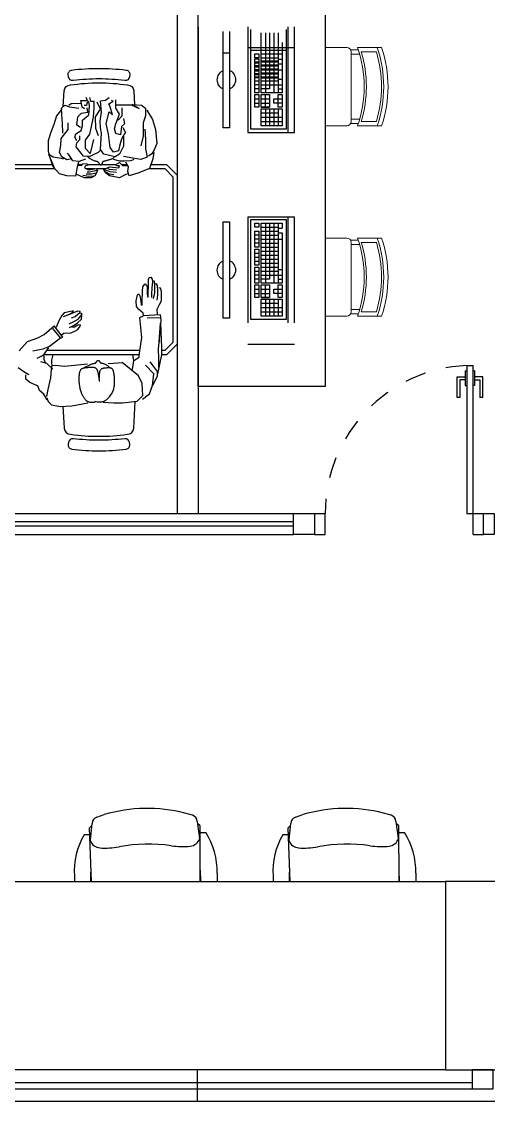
# Model space of a CAD drawing. Header units: millimetres. Extents: x 7034 to 7235, y -465 to -378.
# Drawn here: x 7044.35 to 7046.56, y -393.23 to -388.12 of the extents above; entities that cross this region are included whole.
import ezdxf

# ---------------------------------------------------------------- set-up
doc = ezdxf.new("R2010")
doc.units = ezdxf.units.MM
doc.header["$LTSCALE"] = 0.005
doc.linetypes.add('CONTINUO', pattern=[0])
doc.linetypes.add('DASHED', pattern=[19.05, 12.7, -6.35])
doc.layers.get('0').update_dxf_attribs({"linetype": 'CONTINUO'})
doc.layers.add('0-LAYOUT', color=250, linetype='Continuous', lineweight=25)
for name, color, linetype in [('A-05', 5, 'Continuous'), ('ARQ-PEITORIAL', 4, 'Continuous'), ('ARQ_ESQUADRIA', 5, 'Continuous'), ('ARQ_JANELAALTA', 150, 'DASHED'), ('ARQ_MOBILIARIO 2', 252, 'Continuous'), ('JANELA', 10, 'Continuous')]:
    doc.layers.add(name, color=color, linetype=linetype)

# ---------------------------------------------------------------- blocks, each defined once
blk = doc.blocks.new('vafres')
at = {"lineweight": 13, "ltscale": 0.2}
for p, q in [((2157.847, 914.6481), (2157.847, 914.5352)), ((2157.8675, 914.5521), (2157.8675, 914.6239)), ((2158.1958, 914.5521), (2158.1958, 914.6239)), ((2158.2163, 914.6481), (2158.2163, 914.5352)), ((2157.8573, 914.5386), (2157.8573, 914.5017)), ((2157.8778, 914.5044), (2157.8778, 914.5455)), ((2158.1856, 914.5044), (2158.1856, 914.5448)), ((2158.2061, 914.5386), (2158.2061, 914.5017)), ((2157.847, 914.4839), (2157.847, 914.3813)), ((2158.1958, 914.5044), (2157.8675, 914.5044)), ((2158.2163, 914.4839), (2158.2163, 914.3813))]:
    blk.add_line(p, q, dxfattribs=at)
for centre, radius, start, end in [((2158.0317, 914.1094), 0.5694, 71.0753, 108.9246), ((2158.0317, 914.0889), 0.5694, 71.0753, 108.9246), ((2158.0317, 914.0787), 0.5694, 73.2016, 106.7984), ((2158.0317, 914.0787), 0.5694, 73.2016, 106.7984), ((2158.0317, 913.9966), 0.5694, 71.0753, 108.9246), ((2158.0317, 914.0069), 0.5694, 73.2016, 106.7984), ((2157.8675, 914.4839), 0.0205, 90, 180), ((2158.1958, 914.4839), 0.0205, 360, 90)]:
    blk.add_arc(centre, radius, start, end, dxfattribs=at)

msp = doc.modelspace()

# ---------------------------------------------------------------- linework, layer by layer
at = {"layer": '0-LAYOUT'}
for p, q in [((7045.4243, -388.1463), (7045.4243, -388.6463)), ((7045.6143, -388.6463), (7045.6143, -388.1463)), ((7045.6443, -388.6463), (7045.6443, -388.1463)), ((7045.3072, -388.6238), (7045.3072, -388.1686)), ((7045.3372, -388.1686), (7045.3372, -388.6238)), ((7045.437, -388.159), (7045.437, -388.629)), ((7045.487, -388.459), (7045.487, -388.174)), ((7045.507, -388.174), (7045.507, -388.459)), ((7045.527, -388.174), (7045.527, -388.44)), ((7045.547, -388.174), (7045.547, -388.459)), ((7045.567, -388.174), (7045.567, -388.459)), ((7045.607, -388.629), (7045.607, -388.159)), ((7045.6143, -388.2463), (7045.4243, -388.2463)), ((7045.587, -388.2209), (7045.587, -388.459)), ((7045.6443, -388.2463), (7045.6143, -388.2463)), ((7045.3072, -388.2686), (7045.3372, -388.2686)), ((7045.607, -388.259), (7045.437, -388.259)), ((7045.457, -388.293), (7045.457, -388.274)), ((7045.457, -388.274), (7045.477, -388.274)), ((7045.477, -388.293), (7045.457, -388.293)), ((7045.457, -388.3731), (7045.457, -388.2971)), ((7045.457, -388.2971), (7045.477, -388.2971)), ((7045.477, -388.274), (7045.477, -388.293)), ((7045.477, -388.2971), (7045.477, -388.3731)), ((7045.487, -388.274), (7045.587, -388.274)), ((7045.487, -388.293), (7045.567, -388.293)), ((7045.487, -388.307), (7045.567, -388.307)), ((7045.567, -388.2985), (7045.587, -388.2985)), ((7045.587, -388.274), (7045.587, -388.2985)), ((7045.457, -388.388), (7045.457, -388.312)), ((7045.457, -388.312), (7045.477, -388.312)), ((7045.457, -388.3161), (7045.477, -388.3161)), ((7045.477, -388.331), (7045.457, -388.331)), ((7045.457, -388.3351), (7045.477, -388.3351)), ((7045.477, -388.35), (7045.457, -388.35)), ((7045.457, -388.3541), (7045.477, -388.3541)), ((7045.477, -388.312), (7045.477, -388.388)), ((7045.487, -388.312), (7045.567, -388.312)), ((7045.487, -388.326), (7045.567, -388.326)), ((7045.487, -388.331), (7045.567, -388.331)), ((7045.487, -388.345), (7045.567, -388.345)), ((7045.487, -388.35), (7045.587, -388.35)), ((7045.567, -388.3209), (7045.587, -388.3209)), ((7045.477, -388.369), (7045.457, -388.369)), ((7045.477, -388.3731), (7045.457, -388.3731)), ((7045.457, -388.459), (7045.457, -388.383)), ((7045.457, -388.383), (7045.477, -388.383)), ((7045.477, -388.388), (7045.457, -388.388)), ((7045.457, -388.402), (7045.477, -388.402)), ((7045.477, -388.383), (7045.477, -388.459)), ((7045.487, -388.364), (7045.567, -388.364)), ((7045.487, -388.369), (7045.567, -388.369)), ((7045.487, -388.383), (7045.567, -388.383)), ((7045.487, -388.388), (7045.567, -388.388)), ((7045.487, -388.402), (7045.567, -388.402)), ((7045.567, -388.3939), (7045.587, -388.3939)), ((7045.477, -388.421), (7045.457, -388.421)), ((7045.477, -388.44), (7045.457, -388.44)), ((7045.477, -388.459), (7045.457, -388.459)), ((7045.487, -388.421), (7045.587, -388.421)), ((7045.527, -388.44), (7045.487, -388.44)), ((7045.587, -388.459), (7045.487, -388.459)), ((7045.567, -388.44), (7045.587, -388.44)), ((7045.457, -388.5265), (7045.457, -388.4665)), ((7045.457, -388.4665), (7045.477, -388.4665)), ((7045.457, -388.4865), (7045.477, -388.4865)), ((7045.457, -388.5065), (7045.477, -388.5065)), ((7045.477, -388.4665), (7045.477, -388.5265)), ((7045.487, -388.5265), (7045.487, -388.4665)), ((7045.487, -388.4665), (7045.527, -388.4665)), ((7045.487, -388.4865), (7045.527, -388.4865)), ((7045.487, -388.5065), (7045.527, -388.5065)), ((7045.507, -388.5265), (7045.507, -388.4665)), ((7045.527, -388.4665), (7045.527, -388.5265)), ((7045.547, -388.5065), (7045.547, -388.4865)), ((7045.547, -388.4865), (7045.587, -388.4865)), ((7045.587, -388.5065), (7045.547, -388.5065)), ((7045.567, -388.4665), (7045.587, -388.4665)), ((7045.567, -388.5265), (7045.567, -388.4665)), ((7045.587, -388.4665), (7045.587, -388.5265)), ((7045.477, -388.5265), (7045.457, -388.5265)), ((7045.527, -388.5265), (7045.487, -388.5265)), ((7045.487, -388.5265), (7045.527, -388.5265)), ((7045.487, -388.614), (7045.487, -388.534)), ((7045.487, -388.534), (7045.587, -388.534)), ((7045.567, -388.554), (7045.487, -388.554)), ((7045.507, -388.534), (7045.507, -388.614)), ((7045.527, -388.534), (7045.527, -388.614)), ((7045.547, -388.534), (7045.547, -388.614)), ((7045.587, -388.5265), (7045.567, -388.5265)), ((7045.567, -388.534), (7045.567, -388.614)), ((7045.587, -388.534), (7045.587, -388.614)), ((7045.487, -388.574), (7045.587, -388.574)), ((7045.487, -388.594), (7045.587, -388.594)), ((7045.587, -388.614), (7045.487, -388.614)), ((7045.3372, -388.6238), (7045.3072, -388.6238)), ((7045.4243, -388.6463), (7045.6143, -388.6463)), ((7045.437, -388.629), (7045.607, -388.629)), ((7045.6143, -388.6463), (7045.6443, -388.6463)), ((7045.3072, -389.5238), (7045.3072, -389.0686)), ((7045.3072, -389.0686), (7045.3372, -389.0686)), ((7045.3372, -389.0686), (7045.3372, -389.5238)), ((7045.4243, -389.0463), (7045.4243, -389.5463)), ((7045.6143, -389.0463), (7045.4243, -389.0463)), ((7045.437, -389.059), (7045.437, -389.529)), ((7045.607, -389.059), (7045.437, -389.059)), ((7045.457, -389.093), (7045.457, -389.074)), ((7045.457, -389.074), (7045.477, -389.074)), ((7045.477, -389.074), (7045.477, -389.093)), ((7045.487, -389.359), (7045.487, -389.074)), ((7045.487, -389.074), (7045.587, -389.074)), ((7045.507, -389.074), (7045.507, -389.359)), ((7045.527, -389.074), (7045.527, -389.34)), ((7045.547, -389.074), (7045.547, -389.359)), ((7045.567, -389.074), (7045.567, -389.359)), ((7045.587, -389.074), (7045.587, -389.0985)), ((7045.607, -389.529), (7045.607, -389.059)), ((7045.6143, -389.5463), (7045.6143, -389.0463)), ((7045.6443, -389.0463), (7045.6143, -389.0463)), ((7045.6443, -389.5463), (7045.6443, -389.0463)), ((7045.477, -389.093), (7045.457, -389.093)), ((7045.457, -389.188), (7045.457, -389.112)), ((7045.457, -389.112), (7045.477, -389.112)), ((7045.477, -389.112), (7045.477, -389.188)), ((7045.487, -389.093), (7045.567, -389.093)), ((7045.487, -389.112), (7045.567, -389.112)), ((7045.567, -389.0985), (7045.587, -389.0985)), ((7045.567, -389.1209), (7045.587, -389.1209)), ((7045.587, -389.1209), (7045.587, -389.359)), ((7045.477, -389.131), (7045.457, -389.131)), ((7045.477, -389.15), (7045.457, -389.15)), ((7045.477, -389.169), (7045.457, -389.169)), ((7045.487, -389.131), (7045.567, -389.131)), ((7045.487, -389.15), (7045.587, -389.15)), ((7045.487, -389.169), (7045.567, -389.169)), ((7045.477, -389.188), (7045.457, -389.188)), ((7045.457, -389.2731), (7045.457, -389.1971)), ((7045.457, -389.1971), (7045.477, -389.1971)), ((7045.457, -389.2161), (7045.477, -389.2161)), ((7045.477, -389.1971), (7045.477, -389.2731)), ((7045.487, -389.188), (7045.567, -389.188)), ((7045.487, -389.207), (7045.567, -389.207)), ((7045.487, -389.226), (7045.567, -389.226)), ((7045.457, -389.2351), (7045.477, -389.2351)), ((7045.457, -389.2541), (7045.477, -389.2541)), ((7045.477, -389.2731), (7045.457, -389.2731)), ((7045.487, -389.245), (7045.567, -389.245)), ((7045.487, -389.264), (7045.567, -389.264)), ((7045.457, -389.359), (7045.457, -389.283)), ((7045.457, -389.283), (7045.477, -389.283)), ((7045.457, -389.302), (7045.477, -389.302)), ((7045.477, -389.321), (7045.457, -389.321)), ((7045.477, -389.283), (7045.477, -389.359)), ((7045.487, -389.283), (7045.567, -389.283)), ((7045.487, -389.302), (7045.567, -389.302)), ((7045.487, -389.321), (7045.587, -389.321)), ((7045.567, -389.2939), (7045.587, -389.2939)), ((7045.477, -389.34), (7045.457, -389.34)), ((7045.477, -389.359), (7045.457, -389.359)), ((7045.457, -389.4265), (7045.457, -389.3665)), ((7045.457, -389.3665), (7045.477, -389.3665)), ((7045.477, -389.3665), (7045.477, -389.4265)), ((7045.527, -389.34), (7045.487, -389.34)), ((7045.587, -389.359), (7045.487, -389.359)), ((7045.487, -389.4265), (7045.487, -389.3665)), ((7045.487, -389.3665), (7045.527, -389.3665)), ((7045.507, -389.4265), (7045.507, -389.3665)), ((7045.527, -389.3665), (7045.527, -389.4265)), ((7045.567, -389.34), (7045.587, -389.34)), ((7045.567, -389.3665), (7045.587, -389.3665)), ((7045.567, -389.4265), (7045.567, -389.3665)), ((7045.587, -389.3665), (7045.587, -389.4265)), ((7045.457, -389.3865), (7045.477, -389.3865)), ((7045.457, -389.4065), (7045.477, -389.4065)), ((7045.477, -389.4265), (7045.457, -389.4265)), ((7045.487, -389.3865), (7045.527, -389.3865)), ((7045.487, -389.4065), (7045.527, -389.4065)), ((7045.527, -389.4265), (7045.487, -389.4265)), ((7045.487, -389.4265), (7045.527, -389.4265)), ((7045.547, -389.4065), (7045.547, -389.3865)), ((7045.547, -389.3865), (7045.587, -389.3865)), ((7045.587, -389.4065), (7045.547, -389.4065)), ((7045.587, -389.4265), (7045.567, -389.4265)), ((7045.487, -389.514), (7045.487, -389.434)), ((7045.487, -389.434), (7045.587, -389.434)), ((7045.567, -389.454), (7045.487, -389.454)), ((7045.487, -389.474), (7045.587, -389.474)), ((7045.507, -389.434), (7045.507, -389.514)), ((7045.527, -389.434), (7045.527, -389.514)), ((7045.547, -389.434), (7045.547, -389.514)), ((7045.567, -389.434), (7045.567, -389.514)), ((7045.587, -389.434), (7045.587, -389.514)), ((7045.3372, -389.5238), (7045.3072, -389.5238)), ((7045.437, -389.529), (7045.607, -389.529)), ((7045.487, -389.494), (7045.587, -389.494)), ((7045.587, -389.514), (7045.487, -389.514)), ((7045.4243, -389.6463), (7045.6143, -389.6463)), ((7045.6143, -389.6463), (7045.6443, -389.6463))]:
    msp.add_line(p, q, dxfattribs=at)
at = {"layer": '0-LAYOUT', "linetype": 'ByBlock'}
for p, q in [((7044.7096, -391.8826), (7044.7451, -391.8708)), ((7045.162, -391.8739), (7045.1261, -391.8635)), ((7045.6496, -391.8826), (7045.6851, -391.8708)), ((7046.102, -391.8739), (7046.0661, -391.8635)), ((7044.6757, -391.934), (7044.6866, -391.9219)), ((7044.6779, -392.0054), (7044.6872, -391.9124)), ((7045.1985, -391.9955), (7045.1856, -391.9028)), ((7045.1979, -391.924), (7045.1865, -391.9123)), ((7045.1994, -392.1869), (7045.1979, -391.924)), ((7045.6157, -391.934), (7045.6266, -391.9219)), ((7045.6179, -392.0054), (7045.6272, -391.9124)), ((7046.1385, -391.9955), (7046.1256, -391.9028)), ((7046.1379, -391.924), (7046.1265, -391.9123)), ((7046.1394, -392.1869), (7046.1379, -391.924)), ((7044.6763, -391.9658), (7044.6501, -391.9663)), ((7044.6839, -392.1869), (7044.6757, -391.934)), ((7045.1985, -391.9558), (7045.2247, -391.9553)), ((7045.6163, -391.9658), (7045.5901, -391.9663)), ((7045.6239, -392.1869), (7045.6157, -391.934)), ((7046.1385, -391.9558), (7046.1647, -391.9553)), ((7045.2016, -392.1869), (7045.1995, -392.1336)), ((7046.1416, -392.1869), (7046.1395, -392.1336)), ((7041.6599, -392.1869), (7046.3599, -392.1869)), ((7044.6038, -392.1609), (7044.6045, -392.1869)), ((7044.6821, -392.1869), (7044.6821, -392.1435)), ((7045.2784, -392.1479), (7045.2789, -392.1869)), ((7045.5438, -392.1609), (7045.5445, -392.1869)), ((7045.6221, -392.1869), (7045.6221, -392.1435)), ((7046.2184, -392.1479), (7046.2189, -392.1869))]:
    msp.add_line(p, q, dxfattribs=at)
at = {"layer": '0-LAYOUT'}
msp.add_lwpolyline([(7045.1899, -389.8469), (7045.1899, -388.0469), (7045.7899, -388.0469), (7045.7899, -389.8469)], close=True, dxfattribs=at)
at = {"layer": '0-LAYOUT', "linetype": 'ByBlock'}
for points in [[(7044.7199, -388.3927, 0.030867), (7044.598, -388.4002, -0.408428), (7044.5757, -388.3832), (7044.5743, -388.3733, -0.419966), (7044.5916, -388.3506, -0.030916), (7044.7199, -388.3427, -0.030916), (7044.8482, -388.3506, -0.419966), (7044.8655, -388.3733), (7044.8641, -388.3832, -0.408428), (7044.8419, -388.4002, 0.030867)], [(7044.7199, -390.1011, -0.030867), (7044.598, -390.0935, 0.408428), (7044.5757, -390.1105), (7044.5743, -390.1204, 0.419966), (7044.5916, -390.1431, 0.030916), (7044.7199, -390.1511, 0.030916), (7044.8482, -390.1431, 0.419966), (7044.8655, -390.1204), (7044.8641, -390.1105, 0.408428), (7044.8419, -390.0935, -0.030867)]]:
    msp.add_lwpolyline(points, format="xyb", close=True, dxfattribs=at)
for points in [[(7044.5513, -388.5225), (7044.5557, -388.4494, -0.399285), (7044.5857, -388.4209, -0.071734), (7044.8542, -388.4209, -0.399285), (7044.8841, -388.4494), (7044.8881, -388.5144)], [(7044.5494, -389.9404), (7044.5557, -390.0444, 0.399285), (7044.5857, -390.0728, 0.071734), (7044.8542, -390.0728, 0.399285), (7044.8841, -390.0444), (7044.8918, -389.9177)]]:
    msp.add_lwpolyline(points, format="xyb", dxfattribs=at)
for points in [[(7043.3863, -388.8169), (7044.5115, -388.8169)], [(7043.4024, -388.7969), (7044.5031, -388.7969)], [(7044.6207, -388.7969), (7044.6413, -388.7969)], [(7044.6603, -388.8169), (7044.702, -388.8169)], [(7044.6638, -388.7969), (7044.8009, -388.7969)], [(7044.7085, -388.8169), (7044.7509, -388.8169)], [(7044.8266, -388.7969), (7044.8536, -388.7969)], [(7044.9568, -388.8169), (7045.0316, -388.8169), (7045.0699, -388.8552), (7045.0699, -389.6386), (7045.0316, -389.6769), (7045.0159, -389.6769)], [(7044.9656, -388.7969), (7045.0399, -388.7969), (7045.0899, -388.8469), (7045.0899, -389.6469), (7045.0399, -389.6969), (7045.0157, -389.6969)], [(7044.9134, -389.6769), (7044.4728, -389.6769)], [(7044.9108, -389.6969), (7044.4588, -389.6969)]]:
    msp.add_lwpolyline(points, dxfattribs=at)
at = {"layer": '0-LAYOUT'}
for centre, radius, start, end in [((7045.3244, -388.397), 0.0462, 111.7976, 248.2024), ((7045.3204, -388.3963), 0.0468, 290.9733, 69.0267), ((7045.3244, -389.297), 0.0462, 111.7976, 248.2024), ((7045.3204, -389.2963), 0.0468, 290.9733, 69.0267)]:
    msp.add_arc(centre, radius, start, end, dxfattribs=at)
at = {"layer": '0-LAYOUT', "linetype": 'ByBlock'}
for centre, radius, start, end in [((7044.7205, -391.9133), 0.0328, 109.2519, 178.3968), ((7044.9491, -392.5687), 0.7271, 75.9106, 106.2891), ((7045.1523, -391.905), 0.0328, 3.8029, 72.9478), ((7045.6605, -391.9133), 0.0328, 109.2519, 178.3968), ((7045.8891, -392.5687), 0.7271, 75.9106, 106.2891), ((7046.0923, -391.905), 0.0328, 3.8029, 72.9478), ((7044.936, -392.137), 0.3333, 149.1571, 184.0693), ((7045.1471, -391.9679), 0.0523, 275.6876, 341.5613), ((7044.9455, -392.1369), 0.3333, 358.1304, 33.0425), ((7045.876, -392.137), 0.3333, 149.1571, 184.0693), ((7046.0871, -391.9679), 0.0523, 275.6876, 341.5613), ((7045.8855, -392.1369), 0.3333, 358.1304, 33.0425), ((7044.7281, -391.9759), 0.0523, 200.6384, 266.5121), ((7044.7281, -391.9759), 0.0523, 200.6384, 266.5121), ((7044.7467, -391.6612), 0.3678, 266.5108, 280.6752), ((7044.9526, -392.752), 0.7418, 81.5246, 100.6751), ((7045.1165, -391.6541), 0.3678, 261.5245, 275.6889), ((7045.6681, -391.9759), 0.0523, 200.6384, 266.5121), ((7045.6681, -391.9759), 0.0523, 200.6384, 266.5121), ((7045.6867, -391.6612), 0.3678, 266.5108, 280.6752), ((7045.8926, -392.752), 0.7418, 81.5246, 100.6751), ((7046.0565, -391.6541), 0.3678, 261.5245, 275.6889)]:
    msp.add_arc(centre, radius, start, end, dxfattribs=at)
at = {"layer": 'A-05'}
msp.add_lwpolyline([(7046.7099, -393.0769), (7046.7099, -392.1869), (7046.3599, -392.1869), (7046.3599, -393.0769)], close=True, dxfattribs=at)
at = {"layer": 'ARQ-PEITORIAL'}
for p, q in [((7045.0899, -388.0469), (7045.0899, -390.4469)), ((7045.1899, -388.1469), (7045.1899, -390.4469))]:
    msp.add_line(p, q, dxfattribs=at)
at = {"layer": 'ARQ_ESQUADRIA'}
for p, q in [((7046.4529, -389.7728), (7046.4599, -389.7728)), ((7046.4529, -389.7728), (7046.4529, -389.8428)), ((7046.4599, -389.7469), (7046.4899, -389.7469)), ((7046.4599, -389.7469), (7046.4599, -390.4469)), ((7046.4899, -390.4469), (7046.4899, -389.7469)), ((7046.4969, -389.7728), (7046.4899, -389.7728)), ((7046.4969, -389.7728), (7046.4969, -389.8428)), ((7046.4139, -389.8008), (7046.4529, -389.8008)), ((7046.4139, -389.8988), (7046.4139, -389.8008)), ((7046.4279, -389.8148), (7046.4279, -389.8848)), ((7046.4529, -389.8148), (7046.4279, -389.8148)), ((7046.5359, -389.8008), (7046.4969, -389.8008)), ((7046.4969, -389.8148), (7046.5219, -389.8148)), ((7046.5219, -389.8148), (7046.5219, -389.8848)), ((7046.5359, -389.8988), (7046.5359, -389.8008)), ((7046.4279, -389.8848), (7046.4279, -389.8988)), ((7046.4279, -389.8848), (7046.4279, -389.8848)), ((7046.4529, -389.8428), (7046.4599, -389.8428)), ((7046.4969, -389.8428), (7046.4899, -389.8428)), ((7046.5219, -389.8848), (7046.5219, -389.8848)), ((7046.5219, -389.8848), (7046.5219, -389.8988)), ((7046.4279, -389.8988), (7046.4139, -389.8988)), ((7046.5359, -389.8988), (7046.5219, -389.8988)), ((7045.7399, -390.4469), (7045.7899, -390.4469)), ((7045.7899, -390.5469), (7045.7899, -390.4469)), ((7046.4599, -390.4469), (7046.4899, -390.4469)), ((7046.4899, -390.5469), (7046.4899, -390.4469)), ((7046.4899, -390.4469), (7046.5399, -390.4469)), ((7045.6399, -390.4869), (7041.3199, -390.4869)), ((7045.6399, -390.5069), (7041.3199, -390.5069)), ((7045.7399, -390.5469), (7045.7899, -390.5469)), ((7046.4899, -390.5469), (7046.5399, -390.5469)), ((7045.1849, -393.0769), (7045.1849, -393.2269)), ((7041.5349, -393.1369), (7046.4849, -393.1369)), ((7041.5349, -393.1669), (7046.4849, -393.1669))]:
    msp.add_line(p, q, dxfattribs=at)
msp.add_lwpolyline([(7046.4849, -393.0769), (7046.4849, -393.1669), (7046.5849, -393.1669), (7046.5849, -393.0769)], close=True, dxfattribs=at)
msp.add_point((7045.1849, -393.0769), dxfattribs=at)
at = {"layer": 'ARQ_JANELAALTA'}
msp.add_arc((7046.4906, -390.4469), 0.7007, 92.5089, 180, dxfattribs=at)
at = {"layer": 'ARQ_MOBILIARIO 2', "linetype": 'Continuous'}
for p, q in [((7044.5882, -388.5102), (7044.5772, -388.5181)), ((7044.637, -388.5089), (7044.5882, -388.5102)), ((7044.6341, -388.4949), (7044.6653, -388.495)), ((7044.6405, -388.5255), (7044.6341, -388.4949)), ((7044.6653, -388.495), (7044.6589, -388.481)), ((7044.6625, -388.5069), (7044.6607, -388.5182)), ((7044.6653, -388.5029), (7044.6625, -388.5069)), ((7044.6717, -388.4996), (7044.6653, -388.5029)), ((7044.6745, -388.5196), (7044.6717, -388.4996)), ((7044.6809, -388.4996), (7044.6772, -388.481)), ((7044.6974, -388.4996), (7044.6809, -388.4996)), ((7044.6974, -388.5275), (7044.6974, -388.4996)), ((7044.7267, -388.5349), (7044.7112, -388.503)), ((7044.7268, -388.4963), (7044.7515, -388.4937)), ((7044.7322, -388.5502), (7044.7268, -388.4963)), ((7044.7515, -388.4937), (7044.7681, -388.4811)), ((7044.7662, -388.5103), (7044.7864, -388.4984)), ((7044.7726, -388.5243), (7044.7662, -388.5103)), ((7044.7864, -388.4984), (7044.7791, -388.4951)), ((7044.8001, -388.5303), (7044.8002, -388.4918)), ((7044.5442, -388.5361), (7044.5194, -388.5673)), ((7044.5423, -388.5301), (7044.5589, -388.5161)), ((7044.5442, -388.5593), (7044.5423, -388.5301)), ((7044.5469, -388.6038), (7044.5442, -388.5593)), ((7044.5589, -388.5161), (7044.5809, -388.5241)), ((7044.5809, -388.5241), (7044.624, -388.5315)), ((7044.6203, -388.572), (7044.6377, -388.5547)), ((7044.6377, -388.5547), (7044.6671, -388.5501)), ((7044.6515, -388.5348), (7044.6405, -388.5255)), ((7044.6423, -388.5873), (7044.6717, -388.5627)), ((7044.6607, -388.5182), (7044.6497, -388.5182)), ((7044.6671, -388.5501), (7044.6634, -388.5288)), ((7044.6717, -388.5627), (7044.6745, -388.5196)), ((7044.6946, -388.5734), (7044.6974, -388.5275)), ((7044.7038, -388.5721), (7044.7267, -388.5349)), ((7044.7249, -388.592), (7044.7322, -388.5502)), ((7044.7542, -388.6027), (7044.768, -388.5475)), ((7044.768, -388.5475), (7044.7845, -388.5628)), ((7044.7845, -388.5628), (7044.7726, -388.5243)), ((7044.8175, -388.5595), (7044.8001, -388.5303)), ((7044.8001, -388.6054), (7044.8175, -388.5595)), ((7044.8002, -388.515), (7044.8726, -388.5151)), ((7044.8277, -388.529), (7044.8276, -388.5689)), ((7044.8726, -388.5151), (7044.9093, -388.5317)), ((7044.8772, -388.5137), (7044.9213, -388.5164)), ((7044.9093, -388.5317), (7044.8772, -388.5137)), ((7044.9213, -388.5164), (7044.9396, -388.5304)), ((7044.9396, -388.5304), (7044.9396, -388.5676)), ((7044.946, -388.5397), (7044.9726, -388.5843)), ((7044.5065, -388.6084), (7044.4899, -388.6496)), ((7044.5194, -388.5673), (7044.5065, -388.6084)), ((7044.5487, -388.6497), (7044.5469, -388.6038)), ((7044.5744, -388.6318), (7044.5744, -388.6005)), ((7044.6148, -388.6119), (7044.6203, -388.572)), ((7044.6331, -388.6225), (7044.6148, -388.6119)), ((7044.6358, -388.6365), (7044.6423, -388.6145)), ((7044.6423, -388.6145), (7044.6423, -388.5873)), ((7044.6762, -388.6544), (7044.6946, -388.5734)), ((7044.7046, -388.6272), (7044.7038, -388.5721)), ((7044.7267, -388.6239), (7044.7249, -388.592)), ((7044.7652, -388.6532), (7044.7542, -388.6027)), ((7044.7927, -388.6286), (7044.8001, -388.6054)), ((7044.8276, -388.5689), (7044.8111, -388.5874)), ((7044.8404, -388.6054), (7044.8267, -388.618)), ((7044.8359, -388.5795), (7044.8404, -388.6054)), ((7044.9396, -388.5676), (7044.9294, -388.5995)), ((7044.9294, -388.5995), (7044.9294, -388.664)), ((7044.9726, -388.5843), (7044.9872, -388.6321)), ((7044.4899, -388.6496), (7044.4789, -388.6855)), ((7044.5404, -388.6743), (7044.5744, -388.6318)), ((7044.6055, -388.6683), (7044.611, -388.6517)), ((7044.611, -388.6517), (7044.6358, -388.6365)), ((7044.6294, -388.679), (7044.6294, -388.6624)), ((7044.656, -388.6823), (7044.6762, -388.6544)), ((7044.7175, -388.6611), (7044.7046, -388.6272)), ((7044.7266, -388.7256), (7044.7312, -388.6498)), ((7044.7312, -388.6498), (7044.7267, -388.6239)), ((7044.7725, -388.7163), (7044.7652, -388.6532)), ((7044.8, -388.6499), (7044.7927, -388.6286)), ((7044.8221, -388.6566), (7044.8, -388.6499)), ((7044.8267, -388.618), (7044.8221, -388.6566)), ((7044.8358, -388.6592), (7044.8248, -388.6825)), ((7044.8322, -388.6227), (7044.845, -388.6453)), ((7044.845, -388.6453), (7044.8358, -388.6592)), ((7044.8358, -388.6626), (7044.8358, -388.7104)), ((7044.9294, -388.664), (7044.9183, -388.7085)), ((7044.9368, -388.6301), (7044.9395, -388.6793)), ((7044.9872, -388.6321), (7044.9936, -388.6979)), ((7044.4789, -388.6855), (7044.4789, -388.734)), ((7044.533, -388.7407), (7044.5394, -388.7068)), ((7044.5394, -388.7068), (7044.5404, -388.6743)), ((7044.6156, -388.6856), (7044.6055, -388.6683)), ((7044.6128, -388.7142), (7044.6156, -388.6943)), ((7044.6467, -388.7574), (7044.6128, -388.7142)), ((7044.6156, -388.6943), (7044.6294, -388.679)), ((7044.6559, -388.7209), (7044.656, -388.6823)), ((7044.6945, -388.679), (7044.6789, -388.7455)), ((7044.788, -388.7389), (7044.7725, -388.7163)), ((7044.8183, -388.7037), (7044.8128, -388.733)), ((7044.8358, -388.7104), (7044.8174, -388.7482)), ((7044.8248, -388.6825), (7044.8183, -388.7037)), ((7044.9395, -388.6793), (7044.9394, -388.7238)), ((7044.9936, -388.6979), (7044.9816, -388.7285)), ((7044.4789, -388.734), (7044.4825, -388.748)), ((7044.4825, -388.748), (7044.5036, -388.7606)), ((7044.5115, -388.817), (7044.4834, -388.75)), ((7044.5036, -388.8078), (7044.4898, -388.7652)), ((7044.5036, -388.7606), (7044.5403, -388.7679)), ((7044.544, -388.7606), (7044.533, -388.7407)), ((7044.5403, -388.7679), (7044.5513, -388.7699)), ((7044.5678, -388.7759), (7044.544, -388.7606)), ((7044.5789, -388.7527), (7044.5715, -388.7434)), ((7044.5853, -388.7633), (7044.5789, -388.7527)), ((7044.5963, -388.7806), (7044.5853, -388.7633)), ((7044.6761, -388.7588), (7044.6467, -388.7574)), ((7044.6789, -388.7455), (7044.6559, -388.7209)), ((7044.6722, -388.765), (7044.6651, -388.7587)), ((7044.6787, -388.7699), (7044.6722, -388.765)), ((7044.6926, -388.7515), (7044.6761, -388.7588)), ((7044.7156, -388.7409), (7044.6926, -388.7515)), ((7044.7275, -388.7302), (7044.7156, -388.7409)), ((7044.7422, -388.7482), (7044.7266, -388.7256)), ((7044.7972, -388.7609), (7044.7422, -388.7482)), ((7044.7867, -388.7674), (7044.7833, -388.7697)), ((7044.7901, -388.7645), (7044.7867, -388.7674)), ((7044.8128, -388.733), (7044.788, -388.7389)), ((7044.7935, -388.7609), (7044.7901, -388.7645)), ((7044.8174, -388.7482), (7044.7972, -388.7609)), ((7044.8798, -388.7669), (7044.8366, -388.7589)), ((7044.9183, -388.7729), (7044.8798, -388.7669)), ((7044.9476, -388.7623), (7044.9183, -388.7729)), ((7044.9394, -388.7238), (7044.9476, -388.7623)), ((7044.9706, -388.7471), (7044.9541, -388.7577)), ((7044.9816, -388.7285), (7044.9706, -388.7471)), ((7044.9798, -388.7411), (7044.9752, -388.7703)), ((7044.5329, -388.8417), (7044.5036, -388.8078)), ((7044.5917, -388.77), (7044.5678, -388.7759)), ((7044.6265, -388.7833), (7044.5963, -388.7806)), ((7044.6173, -388.8079), (7044.6081, -388.8524)), ((7044.6238, -388.7866), (7044.6173, -388.8079)), ((7044.6219, -388.8006), (7044.6375, -388.8019)), ((7044.6559, -388.7727), (7044.6265, -388.7833)), ((7044.6375, -388.8019), (7044.643, -388.7946)), ((7044.643, -388.7946), (7044.6623, -388.7926)), ((7044.654, -388.8053), (7044.6522, -388.8126)), ((7044.6522, -388.8126), (7044.6696, -388.8219)), ((7044.665, -388.8006), (7044.654, -388.8053)), ((7044.6623, -388.7926), (7044.665, -388.8006)), ((7044.6696, -388.8219), (7044.7082, -388.8159)), ((7044.6844, -388.7737), (7044.6787, -388.7699)), ((7044.6894, -388.7765), (7044.6844, -388.7737)), ((7044.6939, -388.7785), (7044.6894, -388.7765)), ((7044.6979, -388.7799), (7044.6939, -388.7785)), ((7044.7014, -388.7809), (7044.6979, -388.7799)), ((7044.7044, -388.7817), (7044.7014, -388.7809)), ((7044.7072, -388.7824), (7044.7044, -388.7817)), ((7044.7096, -388.7831), (7044.7072, -388.7824)), ((7044.7082, -388.8159), (7044.7127, -388.8279)), ((7044.7116, -388.7837), (7044.7096, -388.7831)), ((7044.7135, -388.7844), (7044.7116, -388.7837)), ((7044.715, -388.7852), (7044.7135, -388.7844)), ((7044.7164, -388.786), (7044.715, -388.7852)), ((7044.7175, -388.7868), (7044.7164, -388.786)), ((7044.7184, -388.7877), (7044.7175, -388.7868)), ((7044.7192, -388.7887), (7044.7184, -388.7877)), ((7044.7199, -388.7898), (7044.7192, -388.7887)), ((7044.7204, -388.7909), (7044.7199, -388.7898)), ((7044.7209, -388.792), (7044.7204, -388.7909)), ((7044.7214, -388.7932), (7044.7209, -388.792)), ((7044.7218, -388.7943), (7044.7214, -388.7932)), ((7044.7223, -388.7953), (7044.7218, -388.7943)), ((7044.7228, -388.7963), (7044.7223, -388.7953)), ((7044.7235, -388.7972), (7044.7228, -388.7963)), ((7044.7241, -388.798), (7044.7235, -388.7972)), ((7044.7249, -388.7987), (7044.7241, -388.798)), ((7044.7257, -388.7992), (7044.7249, -388.7987)), ((7044.7265, -388.7996), (7044.7257, -388.7992)), ((7044.7274, -388.7998), (7044.7265, -388.7996)), ((7044.7282, -388.7999), (7044.7274, -388.7998)), ((7044.7291, -388.7997), (7044.7282, -388.7999)), ((7044.73, -388.7993), (7044.7291, -388.7997)), ((7044.7308, -388.7987), (7044.73, -388.7993)), ((7044.7316, -388.7979), (7044.7308, -388.7987)), ((7044.7323, -388.7971), (7044.7316, -388.7979)), ((7044.733, -388.7961), (7044.7323, -388.7971)), ((7044.7336, -388.795), (7044.733, -388.7961)), ((7044.7342, -388.7939), (7044.7336, -388.795)), ((7044.7346, -388.7927), (7044.7342, -388.7939)), ((7044.735, -388.7915), (7044.7346, -388.7927)), ((7044.7353, -388.7904), (7044.735, -388.7915)), ((7044.7355, -388.7893), (7044.7353, -388.7904)), ((7044.7358, -388.7882), (7044.7355, -388.7893)), ((7044.7361, -388.7872), (7044.7358, -388.7882)), ((7044.7365, -388.7863), (7044.7361, -388.7872)), ((7044.7369, -388.7854), (7044.7365, -388.7863)), ((7044.7375, -388.7847), (7044.7369, -388.7854)), ((7044.7383, -388.7841), (7044.7375, -388.7847)), ((7044.7393, -388.7836), (7044.7383, -388.7841)), ((7044.7404, -388.7832), (7044.7393, -388.7836)), ((7044.7416, -388.7828), (7044.7404, -388.7832)), ((7044.743, -388.7825), (7044.7416, -388.7828)), ((7044.7446, -388.7821), (7044.743, -388.7825)), ((7044.743, -388.8206), (7044.7696, -388.808)), ((7044.7463, -388.7817), (7044.7446, -388.7821)), ((7044.7481, -388.7813), (7044.7463, -388.7817)), ((7044.75, -388.7808), (7044.7481, -388.7813)), ((7044.7521, -388.7803), (7044.75, -388.7808)), ((7044.7543, -388.7796), (7044.7521, -388.7803)), ((7044.7567, -388.779), (7044.7543, -388.7796)), ((7044.7592, -388.7783), (7044.7567, -388.779)), ((7044.7694, -388.8204), (7044.7585, -388.8152)), ((7044.7618, -388.7775), (7044.7592, -388.7783)), ((7044.7645, -388.7767), (7044.7618, -388.7775)), ((7044.7674, -388.7759), (7044.7645, -388.7767)), ((7044.7703, -388.7751), (7044.7674, -388.7759)), ((7044.7696, -388.808), (7044.8137, -388.8127)), ((7044.7734, -388.7742), (7044.7703, -388.7751)), ((7044.7766, -388.773), (7044.7734, -388.7742)), ((7044.7799, -388.7716), (7044.7766, -388.773)), ((7044.7833, -388.7697), (7044.7799, -388.7716)), ((7044.8183, -388.7808), (7044.7889, -388.7728)), ((7044.7999, -388.7974), (7044.8174, -388.7881)), ((7044.8027, -388.8034), (7044.7999, -388.7974)), ((7044.8173, -388.8034), (7044.8027, -388.8034)), ((7044.8137, -388.8127), (7044.8173, -388.8034)), ((7044.8174, -388.7881), (7044.832, -388.8021)), ((7044.8385, -388.7822), (7044.8183, -388.7808)), ((7044.832, -388.8021), (7044.855, -388.8021)), ((7044.8706, -388.7795), (7044.8385, -388.7822)), ((7044.8595, -388.8081), (7044.8476, -388.7855)), ((7044.8568, -388.83), (7044.8595, -388.8081)), ((7044.8843, -388.7729), (7044.8706, -388.7795)), ((7044.9586, -388.8161), (7044.9091, -388.836)), ((7044.9752, -388.7703), (7044.9586, -388.8161)), ((7044.5678, -388.851), (7044.5329, -388.8417)), ((7044.6081, -388.8524), (7044.5678, -388.851)), ((7044.6265, -388.8497), (7044.6146, -388.8438)), ((7044.6494, -388.8604), (7044.6265, -388.8497)), ((7044.6713, -388.8545), (7044.6443, -388.8489)), ((7044.6833, -388.8604), (7044.6494, -388.8604)), ((7044.6853, -388.8432), (7044.6588, -388.8432)), ((7044.6739, -388.8328), (7044.6645, -388.8328)), ((7044.6957, -388.8525), (7044.6713, -388.8545)), ((7044.69, -388.8302), (7044.6739, -388.8328)), ((7044.6999, -388.8511), (7044.6833, -388.8604)), ((7044.706, -388.8385), (7044.6853, -388.8432)), ((7044.7107, -388.825), (7044.69, -388.8302)), ((7044.7127, -388.8279), (7044.6999, -388.8511)), ((7044.7494, -388.8346), (7044.743, -388.8206)), ((7044.7725, -388.8318), (7044.7434, -388.8214)), ((7044.7694, -388.8422), (7044.7476, -388.8308)), ((7044.7696, -388.8512), (7044.7494, -388.8346)), ((7044.8036, -388.8236), (7044.7694, -388.8204)), ((7044.7896, -388.8463), (7044.7694, -388.8422)), ((7044.8173, -388.8605), (7044.7696, -388.8512)), ((7044.8036, -388.8344), (7044.7725, -388.8318)), ((7044.8338, -388.8513), (7044.8173, -388.8605)), ((7044.8476, -388.844), (7044.8338, -388.8513)), ((7044.8586, -388.8406), (7044.8476, -388.844)), ((7044.8632, -388.8513), (7044.8568, -388.83)), ((7044.9091, -388.836), (7044.8632, -388.8513)), ((7044.9261, -389.3965), (7044.9268, -389.3761)), ((7044.9268, -389.3761), (7044.9351, -389.364)), ((7044.9351, -389.364), (7044.939, -389.361)), ((7044.939, -389.361), (7044.9472, -389.3739)), ((7044.9472, -389.3739), (7044.9472, -389.389)), ((7044.9525, -389.4048), (7044.9541, -389.3716)), ((7044.9541, -389.3406), (7044.9571, -389.3316)), ((7044.9541, -389.3716), (7044.9541, -389.3406)), ((7044.9571, -389.3316), (7044.9654, -389.33)), ((7044.9654, -389.33), (7044.9722, -389.3391)), ((7044.9706, -389.3799), (7044.9684, -389.4116)), ((7044.9729, -389.3512), (7044.9706, -389.3799)), ((7044.9722, -389.3391), (7044.9729, -389.3512)), ((7044.9827, -389.3505), (7044.9774, -389.3452)), ((7044.9843, -389.3686), (7044.9827, -389.3505)), ((7044.9835, -389.4033), (7044.9843, -389.3686)), ((7044.994, -389.3641), (7044.9873, -389.3595)), ((7044.9971, -389.3693), (7044.994, -389.3641)), ((7044.9986, -389.395), (7044.9971, -389.3693)), ((7045.0115, -389.3822), (7045.0024, -389.3799)), ((7044.8958, -389.4425), (7044.9019, -389.4138)), ((7044.9019, -389.4138), (7044.9087, -389.4086)), ((7044.9087, -389.4086), (7044.9125, -389.4176)), ((7044.9125, -389.4176), (7044.9185, -389.4441)), ((7044.9246, -389.4312), (7044.9253, -389.4101)), ((7044.9246, -389.4638), (7044.9246, -389.4312)), ((7044.9253, -389.4101), (7044.9261, -389.3965)), ((7044.9472, -389.389), (7044.9472, -389.4071)), ((7044.9472, -389.4071), (7044.9495, -389.4207)), ((7044.9525, -389.4268), (7044.9525, -389.4048)), ((7044.9684, -389.4116), (7044.9684, -389.426)), ((7044.9774, -389.4313), (7044.9835, -389.4033)), ((7044.9948, -389.4381), (7044.9979, -389.4139)), ((7044.9979, -389.4139), (7044.9986, -389.395)), ((7045.0152, -389.3973), (7045.0115, -389.3822)), ((7045.0152, -389.4419), (7045.0152, -389.3973)), ((7044.8973, -389.469), (7044.8958, -389.4425)), ((7044.9064, -389.4818), (7044.8973, -389.469)), ((7044.929, -389.5), (7044.9064, -389.4818)), ((7044.9185, -389.4441), (7044.92, -389.4622)), ((7044.9955, -389.4812), (7045.0068, -389.4585)), ((7044.997, -389.5061), (7044.9955, -389.4812)), ((7045.0068, -389.4585), (7045.0152, -389.4419)), ((7044.5316, -389.5331), (7044.5219, -389.5553)), ((7044.5442, -389.5116), (7044.5316, -389.5331)), ((7044.5545, -389.499), (7044.5442, -389.5116)), ((7044.5524, -389.516), (7044.5812, -389.505)), ((7044.5931, -389.4902), (7044.5545, -389.499)), ((7044.619, -389.4902), (7044.576, -389.5079)), ((7044.5812, -389.505), (7044.5968, -389.4961)), ((7044.5901, -389.5228), (7044.6079, -389.5153)), ((7044.599, -389.4909), (7044.5931, -389.4902)), ((7044.5968, -389.4961), (7044.599, -389.4909)), ((7044.6072, -389.5361), (7044.6212, -389.5279)), ((7044.6079, -389.5153), (7044.6309, -389.4961)), ((7044.6182, -389.5457), (7044.6368, -389.5279)), ((7044.6309, -389.4917), (7044.619, -389.4902)), ((7044.6212, -389.5279), (7044.6405, -389.505)), ((7044.6368, -389.5013), (7044.6271, -389.5005)), ((7044.6309, -389.4961), (7044.6309, -389.4917)), ((7044.6405, -389.505), (7044.6368, -389.5013)), ((7044.6368, -389.5279), (7044.6382, -389.5124)), ((7044.9138, -389.5209), (7044.93, -389.5129)), ((7044.922, -389.6153), (7044.9138, -389.5209)), ((7044.9305, -389.5106), (7044.929, -389.5)), ((7044.9305, -389.5106), (7045.0102, -389.5067)), ((7044.9487, -389.5229), (7045.0123, -389.521)), ((7045.0102, -389.5067), (7045.0123, -389.5355)), ((7044.4608, -389.6007), (7044.5078, -389.5597)), ((7044.4999, -389.572), (7044.5385, -389.619)), ((7044.5489, -389.613), (7044.5078, -389.5597)), ((7044.5219, -389.5553), (7044.5168, -389.5679)), ((7044.5789, -389.5501), (7044.6072, -389.5361)), ((7044.5805, -389.5679), (7044.6019, -389.5561)), ((7044.6035, -389.5657), (7044.5908, -389.5665)), ((7044.6019, -389.5561), (7044.6182, -389.5457)), ((7044.6204, -389.5569), (7044.6035, -389.5657)), ((7044.6064, -389.5857), (7044.6197, -389.5768)), ((7044.6197, -389.5768), (7044.6256, -389.5679)), ((7044.6323, -389.5554), (7044.6204, -389.5569)), ((7044.6256, -389.5679), (7044.63, -389.5642)), ((7044.63, -389.5642), (7044.6323, -389.5554)), ((7045.0123, -389.5355), (7045.006, -389.6071)), ((7044.3419, -389.6785), (7044.381, -389.6335)), ((7044.381, -389.6335), (7044.43, -389.617)), ((7044.43, -389.617), (7044.4608, -389.6007)), ((7044.5384, -389.6189), (7044.4853, -389.658)), ((7044.5385, -389.619), (7044.5489, -389.613)), ((7044.5426, -389.602), (7044.5538, -389.5953)), ((7044.5538, -389.5953), (7044.5679, -389.5938)), ((7044.5679, -389.5938), (7044.5841, -389.5939)), ((7044.5841, -389.5939), (7044.6064, -389.5857)), ((7044.9116, -389.6891), (7044.922, -389.6153)), ((7045.006, -389.6071), (7044.9997, -389.6686)), ((7044.4545, -389.6703), (7044.4075, -389.6805)), ((7044.4853, -389.658), (7044.4545, -389.6703)), ((7044.4587, -389.6971), (7044.4832, -389.6621)), ((7044.9997, -389.6686), (7045.0018, -389.7157)), ((7044.4279, -389.7133), (7044.4587, -389.6971)), ((7044.4728, -389.7379), (7044.4441, -389.7298)), ((7044.4587, -389.7011), (7044.4586, -389.7176)), ((7044.4586, -389.7176), (7044.4669, -389.7359)), ((7044.5018, -389.7647), (7044.4728, -389.7379)), ((7044.6927, -389.7386), (7044.6951, -389.7381)), ((7044.6951, -389.7381), (7044.697, -389.7377)), ((7044.697, -389.7377), (7044.6987, -389.7373)), ((7044.6987, -389.7373), (7044.7001, -389.7369)), ((7044.7001, -389.7369), (7044.7012, -389.7366)), ((7044.7012, -389.7366), (7044.7022, -389.7362)), ((7044.7022, -389.7362), (7044.703, -389.7359)), ((7044.703, -389.7359), (7044.7037, -389.7355)), ((7044.7037, -389.7355), (7044.7044, -389.7351)), ((7044.7044, -389.7351), (7044.705, -389.7346)), ((7044.705, -389.7346), (7044.7056, -389.7341)), ((7044.7056, -389.7341), (7044.7061, -389.7335)), ((7044.7061, -389.7335), (7044.7066, -389.7329)), ((7044.7066, -389.7329), (7044.707, -389.7323)), ((7044.707, -389.7323), (7044.7075, -389.7316)), ((7044.7075, -389.7316), (7044.7079, -389.7309)), ((7044.7079, -389.7309), (7044.7082, -389.7301)), ((7044.7082, -389.7301), (7044.7086, -389.7294)), ((7044.7086, -389.7294), (7044.709, -389.7286)), ((7044.709, -389.7286), (7044.7094, -389.7278)), ((7044.7094, -389.7278), (7044.7099, -389.7271)), ((7044.7099, -389.7271), (7044.7105, -389.7264)), ((7044.7105, -389.7264), (7044.7111, -389.7257)), ((7044.7111, -389.7257), (7044.7118, -389.7252)), ((7044.7118, -389.7252), (7044.7127, -389.7247)), ((7044.7127, -389.7247), (7044.7137, -389.7243)), ((7044.7137, -389.7243), (7044.7147, -389.724)), ((7044.7147, -389.724), (7044.7157, -389.7238)), ((7044.7157, -389.7238), (7044.7168, -389.7238)), ((7044.7168, -389.7238), (7044.7178, -389.7238)), ((7044.7178, -389.7238), (7044.7188, -389.7241)), ((7044.7188, -389.7241), (7044.7197, -389.7244)), ((7044.7197, -389.7244), (7044.7205, -389.7249)), ((7044.7205, -389.7249), (7044.7211, -389.7256)), ((7044.7211, -389.7256), (7044.7217, -389.7263)), ((7044.7217, -389.7263), (7044.7223, -389.7271)), ((7044.7223, -389.7271), (7044.7227, -389.7279)), ((7044.7227, -389.7279), (7044.7231, -389.7288)), ((7044.7231, -389.7288), (7044.7234, -389.7296)), ((7044.7234, -389.7296), (7044.7237, -389.7304)), ((7044.7237, -389.7304), (7044.724, -389.7311)), ((7044.724, -389.7311), (7044.7243, -389.7317)), ((7044.7243, -389.7317), (7044.7246, -389.7323)), ((7044.7246, -389.7323), (7044.7251, -389.7328)), ((7044.7251, -389.7328), (7044.7257, -389.7333)), ((7044.7257, -389.7333), (7044.7264, -389.7338)), ((7044.7264, -389.7338), (7044.7274, -389.7343)), ((7044.7274, -389.7343), (7044.7287, -389.7348)), ((7044.7287, -389.7348), (7044.7303, -389.7353)), ((7044.7303, -389.7353), (7044.7321, -389.7358)), ((7044.7321, -389.7358), (7044.7342, -389.7364)), ((7044.7342, -389.7364), (7044.7365, -389.7371)), ((7044.7365, -389.7371), (7044.7389, -389.7377)), ((7044.7389, -389.7377), (7044.7415, -389.7385)), ((7044.7641, -389.738), (7044.8335, -389.7341)), ((7044.9074, -389.7957), (7044.8297, -389.7341)), ((7044.8788, -389.7669), (7044.885, -389.7239)), ((7044.885, -389.7239), (7044.8805, -389.6969)), ((7044.885, -389.7239), (7044.9095, -389.7076)), ((7044.9095, -389.7076), (7044.9116, -389.6891)), ((7044.9772, -389.7507), (7044.9627, -389.7302)), ((7045.0157, -389.6968), (7044.9976, -389.7865)), ((7045.0018, -389.7157), (7045.0018, -389.7567)), ((7044.3643, -389.7768), (7044.3377, -389.7583)), ((7044.3888, -389.7911), (7044.3643, -389.7768)), ((7044.4914, -389.8057), (7044.4956, -389.7647)), ((7044.4956, -389.7647), (7044.4977, -389.7481)), ((7044.4977, -389.7481), (7044.5139, -389.7461)), ((7044.5139, -389.7461), (7044.5571, -389.7504)), ((7044.5571, -389.7504), (7044.6656, -389.7402)), ((7044.6272, -389.7916), (7044.6277, -389.7873)), ((7044.6277, -389.7873), (7044.6284, -389.7834)), ((7044.6284, -389.7834), (7044.6292, -389.7798)), ((7044.6292, -389.7798), (7044.6301, -389.7765)), ((7044.6301, -389.7765), (7044.6311, -389.7735)), ((7044.6311, -389.7735), (7044.6322, -389.7708)), ((7044.6322, -389.7708), (7044.6334, -389.7684)), ((7044.6334, -389.7684), (7044.6347, -389.7664)), ((7044.6347, -389.7664), (7044.6361, -389.7647)), ((7044.6361, -389.7647), (7044.6376, -389.7632)), ((7044.6376, -389.7632), (7044.6392, -389.7621)), ((7044.6392, -389.7621), (7044.641, -389.7611)), ((7044.641, -389.7611), (7044.643, -389.7603)), ((7044.643, -389.7603), (7044.6453, -389.7596)), ((7044.6453, -389.7596), (7044.6477, -389.759)), ((7044.6477, -389.759), (7044.6504, -389.7585)), ((7044.6504, -389.7585), (7044.6534, -389.758)), ((7044.6511, -389.7575), (7044.6594, -389.7524)), ((7044.6534, -389.758), (7044.6567, -389.7575)), ((7044.6567, -389.7575), (7044.6601, -389.7571)), ((7044.6594, -389.7524), (7044.6667, -389.7484)), ((7044.6601, -389.7571), (7044.6636, -389.7567)), ((7044.6636, -389.7567), (7044.667, -389.7563)), ((7044.6667, -389.7484), (7044.673, -389.7453)), ((7044.667, -389.7563), (7044.6705, -389.756)), ((7044.6705, -389.756), (7044.6738, -389.7557)), ((7044.673, -389.7453), (7044.6783, -389.743)), ((7044.6738, -389.7557), (7044.6769, -389.7554)), ((7044.6769, -389.7554), (7044.6798, -389.7552)), ((7044.6783, -389.743), (7044.6829, -389.7413)), ((7044.6798, -389.7552), (7044.6824, -389.755)), ((7044.6824, -389.755), (7044.6849, -389.7549)), ((7044.6829, -389.7413), (7044.6867, -389.7401)), ((7044.6849, -389.7549), (7044.6871, -389.7548)), ((7044.6867, -389.7401), (7044.69, -389.7393)), ((7044.6871, -389.7548), (7044.6892, -389.7549)), ((7044.6892, -389.7549), (7044.6911, -389.755)), ((7044.69, -389.7393), (7044.6927, -389.7386)), ((7044.6911, -389.755), (7044.693, -389.7551)), ((7044.693, -389.7551), (7044.6947, -389.7554)), ((7044.6947, -389.7554), (7044.6964, -389.7558)), ((7044.6964, -389.7558), (7044.6981, -389.7563)), ((7044.6981, -389.7563), (7044.6996, -389.7569)), ((7044.6996, -389.7569), (7044.7011, -389.7576)), ((7044.7011, -389.7576), (7044.7026, -389.7584)), ((7044.7026, -389.7584), (7044.7039, -389.7593)), ((7044.7039, -389.7593), (7044.7051, -389.7602)), ((7044.7051, -389.7602), (7044.7063, -389.7612)), ((7044.7063, -389.7612), (7044.7073, -389.7623)), ((7044.7073, -389.7623), (7044.7083, -389.7635)), ((7044.7083, -389.7635), (7044.7092, -389.7648)), ((7044.7092, -389.7648), (7044.7101, -389.7664)), ((7044.7101, -389.7664), (7044.7109, -389.7682)), ((7044.7109, -389.7682), (7044.7118, -389.7704)), ((7044.7118, -389.7704), (7044.7126, -389.7729)), ((7044.7126, -389.7729), (7044.7135, -389.7758)), ((7044.7135, -389.7758), (7044.7145, -389.7793)), ((7044.7145, -389.7793), (7044.7155, -389.7832)), ((7044.7155, -389.7832), (7044.7165, -389.7878)), ((7044.7165, -389.7878), (7044.7175, -389.7932)), ((7044.7228, -389.7897), (7044.7236, -389.7815)), ((7044.7236, -389.7815), (7044.7245, -389.7754)), ((7044.7245, -389.7754), (7044.7256, -389.771)), ((7044.7256, -389.771), (7044.7268, -389.7678)), ((7044.7268, -389.7678), (7044.7283, -389.7657)), ((7044.7283, -389.7657), (7044.7298, -389.7641)), ((7044.7298, -389.7641), (7044.7316, -389.7629)), ((7044.7316, -389.7629), (7044.7336, -389.7618)), ((7044.7336, -389.7618), (7044.7358, -389.761)), ((7044.7358, -389.761), (7044.7381, -389.7603)), ((7044.7381, -389.7603), (7044.7406, -389.7597)), ((7044.7406, -389.7597), (7044.7433, -389.7592)), ((7044.7415, -389.7385), (7044.7441, -389.7393)), ((7044.7433, -389.7592), (7044.7461, -389.7588)), ((7044.7441, -389.7393), (7044.7468, -389.7402)), ((7044.7461, -389.7588), (7044.7491, -389.7584)), ((7044.7468, -389.7402), (7044.7494, -389.7413)), ((7044.7491, -389.7584), (7044.7522, -389.7581)), ((7044.7494, -389.7413), (7044.7521, -389.7424)), ((7044.7521, -389.7424), (7044.7547, -389.7438)), ((7044.7522, -389.7581), (7044.7554, -389.7578)), ((7044.7547, -389.7438), (7044.7573, -389.7454)), ((7044.7554, -389.7578), (7044.7587, -389.7575)), ((7044.7573, -389.7454), (7044.7599, -389.7474)), ((7044.7587, -389.7575), (7044.7619, -389.7574)), ((7044.7599, -389.7474), (7044.7625, -389.7497)), ((7044.7619, -389.7574), (7044.7651, -389.7573)), ((7044.7625, -389.7497), (7044.765, -389.7525)), ((7044.765, -389.7525), (7044.7675, -389.7558)), ((7044.7651, -389.7573), (7044.7681, -389.7574)), ((7044.7681, -389.7574), (7044.7709, -389.7577)), ((7044.7709, -389.7577), (7044.7735, -389.7581)), ((7044.7735, -389.7581), (7044.7758, -389.7588)), ((7044.7758, -389.7588), (7044.7777, -389.7596)), ((7044.7777, -389.7596), (7044.7795, -389.7607)), ((7044.7795, -389.7607), (7044.781, -389.762)), ((7044.781, -389.762), (7044.7823, -389.7634)), ((7044.7823, -389.7634), (7044.7835, -389.7651)), ((7044.7835, -389.7651), (7044.7845, -389.767)), ((7044.7845, -389.767), (7044.7854, -389.769)), ((7044.7854, -389.769), (7044.7863, -389.7712)), ((7044.7863, -389.7712), (7044.787, -389.7736)), ((7044.787, -389.7736), (7044.7878, -389.7763)), ((7044.7878, -389.7763), (7044.7884, -389.7792)), ((7044.7884, -389.7792), (7044.7891, -389.7823)), ((7044.7891, -389.7823), (7044.7896, -389.7857)), ((7044.7896, -389.7857), (7044.7902, -389.7894)), ((7044.9793, -389.7875), (7044.9403, -389.7464)), ((7044.973, -389.8428), (7044.9793, -389.7875)), ((7044.9976, -389.7752), (7044.9772, -389.7507)), ((7044.9976, -389.7977), (7044.9976, -389.7752)), ((7044.3746, -389.8116), (7044.3746, -389.7911)), ((7044.3929, -389.8282), (7044.3746, -389.8116)), ((7044.4175, -389.8384), (7044.3929, -389.8282)), ((7044.4299, -389.8444), (7044.4175, -389.8384)), ((7044.4789, -389.861), (7044.4914, -389.8057)), ((7044.6262, -389.8059), (7044.6264, -389.8009)), ((7044.6262, -389.8111), (7044.6262, -389.8059)), ((7044.6262, -389.8164), (7044.6262, -389.8111)), ((7044.6264, -389.8218), (7044.6262, -389.8164)), ((7044.6264, -389.8009), (7044.6267, -389.7961)), ((7044.6268, -389.8272), (7044.6264, -389.8218)), ((7044.6267, -389.7961), (7044.6272, -389.7916)), ((7044.6272, -389.8326), (7044.6268, -389.8272)), ((7044.6278, -389.838), (7044.6272, -389.8326)), ((7044.6286, -389.8432), (7044.6278, -389.838)), ((7044.7175, -389.7932), (7044.7184, -389.7993)), ((7044.7184, -389.7993), (7044.7193, -389.8062)), ((7044.7193, -389.8062), (7044.7201, -389.8142)), ((7044.7201, -389.8142), (7044.7208, -389.8231)), ((7044.7215, -389.8136), (7044.7221, -389.8003)), ((7044.7221, -389.8003), (7044.7228, -389.7897)), ((7044.7902, -389.7894), (7044.7907, -389.7934)), ((7044.7907, -389.7934), (7044.7912, -389.7978)), ((7044.7912, -389.7978), (7044.7916, -389.8024)), ((7044.7918, -389.8387), (7044.7912, -389.8439)), ((7044.7916, -389.8024), (7044.792, -389.8073)), ((7044.7922, -389.8335), (7044.7918, -389.8387)), ((7044.792, -389.8073), (7044.7923, -389.8124)), ((7044.7924, -389.8282), (7044.7922, -389.8335)), ((7044.7923, -389.8124), (7044.7924, -389.8176)), ((7044.7924, -389.8176), (7044.7925, -389.8229)), ((7044.7925, -389.8229), (7044.7924, -389.8282)), ((7044.924, -389.8325), (7044.9074, -389.7957)), ((7044.9277, -389.89), (7044.924, -389.8325)), ((7044.9751, -389.8408), (7044.9976, -389.7977)), ((7044.4382, -389.865), (7044.4299, -389.8444)), ((7044.4585, -389.8835), (7044.4382, -389.865)), ((7044.4748, -389.91), (7044.4585, -389.8835)), ((7044.4727, -389.8938), (7044.4789, -389.861)), ((7044.6294, -389.8484), (7044.6286, -389.8432)), ((7044.6304, -389.8534), (7044.6294, -389.8484)), ((7044.6314, -389.8582), (7044.6304, -389.8534)), ((7044.6326, -389.8628), (7044.6314, -389.8582)), ((7044.6338, -389.8672), (7044.6326, -389.8628)), ((7044.6351, -389.8713), (7044.6338, -389.8672)), ((7044.6365, -389.8752), (7044.6351, -389.8713)), ((7044.6379, -389.8788), (7044.6365, -389.8752)), ((7044.6394, -389.8822), (7044.6379, -389.8788)), ((7044.6409, -389.8853), (7044.6394, -389.8822)), ((7044.6424, -389.8883), (7044.6409, -389.8853)), ((7044.644, -389.8911), (7044.6424, -389.8883)), ((7044.6456, -389.8938), (7044.644, -389.8911)), ((7044.7718, -389.8912), (7044.7688, -389.8951)), ((7044.7748, -389.887), (7044.7718, -389.8912)), ((7044.7776, -389.8827), (7044.7748, -389.887)), ((7044.7803, -389.8782), (7044.7776, -389.8827)), ((7044.7827, -389.8735), (7044.7803, -389.8782)), ((7044.7848, -389.8688), (7044.7827, -389.8735)), ((7044.7866, -389.864), (7044.7848, -389.8688)), ((7044.7882, -389.8591), (7044.7866, -389.864)), ((7044.7894, -389.8541), (7044.7882, -389.8591)), ((7044.7905, -389.849), (7044.7894, -389.8541)), ((7044.7912, -389.8439), (7044.7905, -389.849)), ((7044.9011, -389.9165), (7044.9277, -389.89)), ((7044.9257, -389.9063), (7044.9585, -389.8818)), ((7044.9585, -389.8818), (7044.973, -389.8428)), ((7044.4727, -389.9), (7044.4789, -389.9183)), ((7044.4789, -389.9183), (7044.4955, -389.9328)), ((7044.4955, -389.9328), (7044.5363, -389.9409)), ((7044.5363, -389.9409), (7044.5919, -389.9389)), ((7044.5919, -389.9389), (7044.6676, -389.9247)), ((7044.6471, -389.8963), (7044.6456, -389.8938)), ((7044.6487, -389.8987), (7044.6471, -389.8963)), ((7044.6503, -389.901), (7044.6487, -389.8987)), ((7044.6518, -389.9032), (7044.6503, -389.901)), ((7044.6534, -389.9053), (7044.6518, -389.9032)), ((7044.6549, -389.9073), (7044.6534, -389.9053)), ((7044.6564, -389.9092), (7044.6549, -389.9073)), ((7044.6578, -389.911), (7044.6564, -389.9092)), ((7044.6593, -389.9126), (7044.6578, -389.911)), ((7044.6607, -389.9141), (7044.6593, -389.9126)), ((7044.6621, -389.9155), (7044.6607, -389.9141)), ((7044.6636, -389.9168), (7044.6621, -389.9155)), ((7044.6651, -389.9179), (7044.6636, -389.9168)), ((7044.6668, -389.9189), (7044.6651, -389.9179)), ((7044.6686, -389.9198), (7044.6668, -389.9189)), ((7044.6706, -389.9205), (7044.6686, -389.9198)), ((7044.6728, -389.921), (7044.6706, -389.9205)), ((7044.6753, -389.9214), (7044.6728, -389.921)), ((7044.6781, -389.9217), (7044.6753, -389.9214)), ((7044.6812, -389.9219), (7044.6781, -389.9217)), ((7044.6847, -389.922), (7044.6812, -389.9219)), ((7044.6885, -389.922), (7044.6847, -389.922)), ((7044.6927, -389.922), (7044.6885, -389.922)), ((7044.6974, -389.9219), (7044.6927, -389.922)), ((7044.7025, -389.9219), (7044.6974, -389.9219)), ((7044.7071, -389.9194), (7044.7007, -389.9179)), ((7044.713, -389.9204), (7044.7071, -389.9194)), ((7044.7185, -389.9209), (7044.713, -389.9204)), ((7044.7235, -389.921), (7044.7185, -389.9209)), ((7044.7282, -389.9207), (7044.7235, -389.921)), ((7044.7324, -389.9202), (7044.7282, -389.9207)), ((7044.7362, -389.9194), (7044.7324, -389.9202)), ((7044.7396, -389.9186), (7044.7362, -389.9194)), ((7044.7394, -389.9205), (7044.7906, -389.9247)), ((7044.7427, -389.9176), (7044.7396, -389.9186)), ((7044.7455, -389.9164), (7044.7427, -389.9176)), ((7044.748, -389.9152), (7044.7455, -389.9164)), ((7044.7505, -389.9137), (7044.748, -389.9152)), ((7044.7528, -389.912), (7044.7505, -389.9137)), ((7044.7551, -389.91), (7044.7528, -389.912)), ((7044.7575, -389.9077), (7044.7551, -389.91)), ((7044.7601, -389.9051), (7044.7575, -389.9077)), ((7044.7629, -389.9021), (7044.7601, -389.9051)), ((7044.7658, -389.8988), (7044.7629, -389.9021)), ((7044.7688, -389.8951), (7044.7658, -389.8988)), ((7044.7906, -389.9247), (7044.8317, -389.9248)), ((7044.8317, -389.9248), (7044.9011, -389.9165))]:
    msp.add_line(p, q, dxfattribs=at)
msp.add_lwpolyline([(7045.0042, -389.6244), (7045.0052, -389.6363), (7045.0106, -389.5478), (7045.0106, -389.5478), (7045.0129, -389.5864), (7045.0147, -389.6244), (7045.0158, -389.6613), (7045.0162, -389.6969)], dxfattribs=at)
msp.add_arc((7044.6007, -389.7289), 0.1048, 162.2191, 190.5893, dxfattribs=at)
at = {"layer": 'JANELA'}
for p, q in [((7041.3199, -390.4469), (7045.6432, -390.4469)), ((7041.3199, -390.5469), (7045.6399, -390.5469)), ((7046.3599, -393.0769), (7041.6599, -393.0769)), ((7050.3099, -393.2269), (7036.2599, -393.2269))]:
    msp.add_line(p, q, dxfattribs=at)
for points in [[(7045.7399, -390.5469), (7045.6399, -390.5469), (7045.6399, -390.4469), (7045.7399, -390.4469)], [(7046.5399, -390.4469), (7046.5899, -390.4469), (7046.5899, -390.5469), (7046.5399, -390.5469)]]:
    msp.add_lwpolyline(points, close=True, dxfattribs=at)

# ---------------------------------------------------------------- block references
at = {"layer": '0-LAYOUT', "rotation": 270}
for p in [(6131.4086, 1769.6022), (6131.4086, 1768.7022)]:
    msp.add_blockref('vafres', p, dxfattribs=at)

doc.saveas('drawing.dxf')
